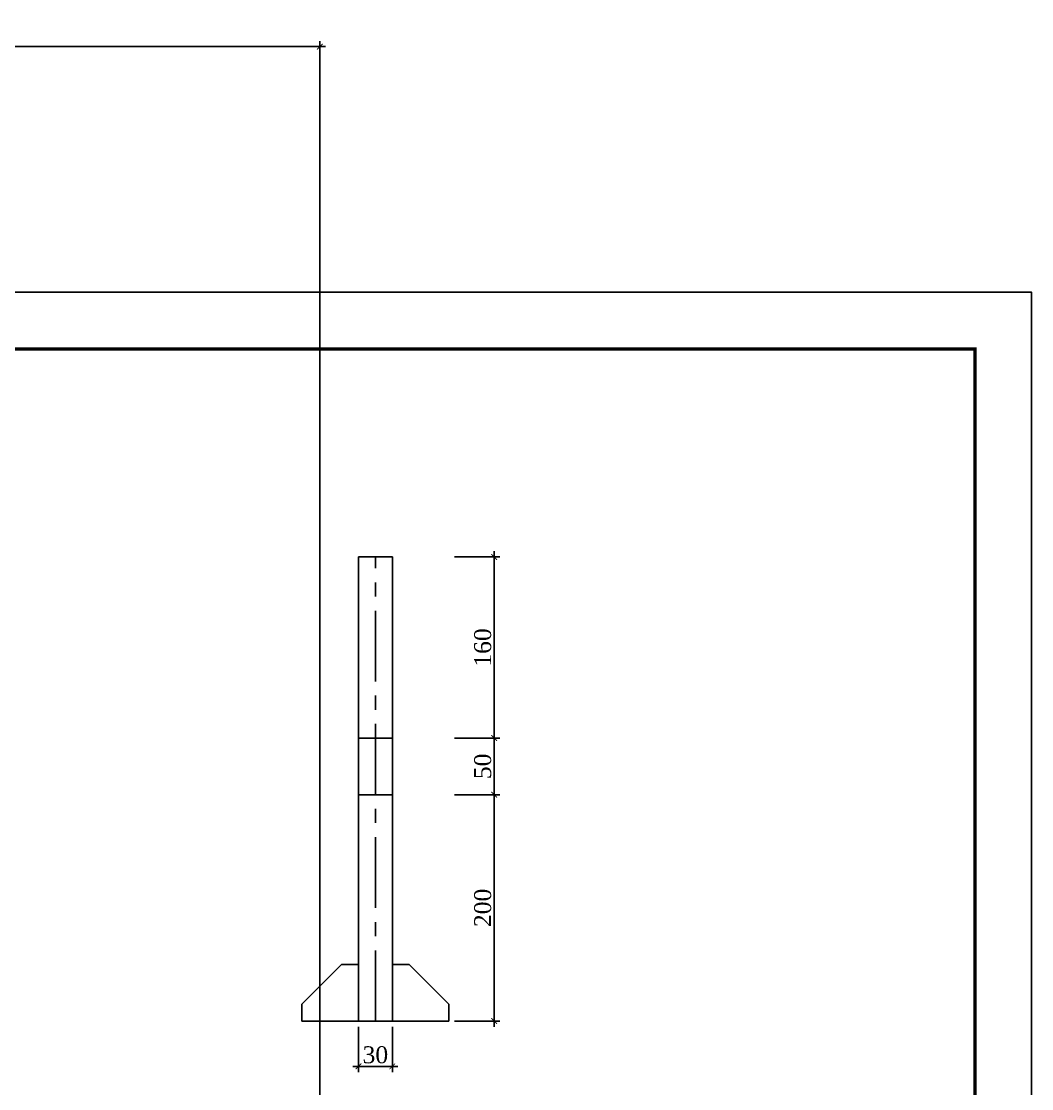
# Model space of a CAD drawing. Extents: x -116116 to 163606, y 26244 to 140307.
# Drawn here: x 128657 to 146514, y 68518 to 87374 of the extents above; entities that cross this region are included whole.
import ezdxf
from ezdxf.enums import TextEntityAlignment as Align

# ---------------------------------------------------------------- set-up
doc = ezdxf.new("R2010")
doc.units = 0
doc.header["$LTSCALE"] = 1000
doc.linetypes.add('CENTER', pattern=[2, 1.25, -0.25, 0.25, -0.25])
doc.layers.get('0').update_dxf_attribs({"linetype": 'CONTINUOUS'})
doc.layers.get('Defpoints').update_dxf_attribs({"linetype": 'CONTINUOUS'})
for name, color, linetype, lineweight in [('1粗实线', 1, 'CONTINUOUS', 30), ('DIM', 3, 'CONTINUOUS', 0), ('HFZT', 5, 'CONTINUOUS', 15)]:
    doc.layers.add(name, color=color, linetype=linetype, lineweight=lineweight)
doc.styles.add('dd', font='times.ttf')
doc.styles.add('TSSD_Dimension', font='tssdeng.shx', dxfattribs={"width": 0.7, "bigfont": 'hztxt.shx'})
doc.styles.add('TSSD_NORM', font='tssdeng.shx', dxfattribs={"width": 0.7, "bigfont": 'hztxt.shx'})
doc.dimstyles.get("Standard").update_dxf_attribs({"dimtxt": 0.18, "dimasz": 0.18, "dimexe": 0.18, "dimexo": 0.0625, "dimgap": 0.09, "dimtad": 0, "dimtih": 1, "dimtoh": 1, "dimdec": 4, "dimzin": 0, "dimdsep": 46, "dimtxsty": 'Standard', "dimcen": 0.09, "dimadec": 0, "dimazin": 0, "dimtfac": 1, "dimtdec": 4, "dimtofl": 0, "dimtmove": 0, "dimatfit": 3, "dimfxl": 1, "dimtolj": 1, "dimtzin": 0, "dimarcsym": 0})
doc.dimstyles.new('TSSD_100_100', dxfattribs={"dimtxt": 300, "dimasz": 100, "dimexe": 100, "dimexo": 250, "dimgap": 100, "dimtad": 1, "dimdec": 0, "dimzin": 0, "dimdsep": 46, "dimtxsty": 'TSSD_Dimension', "dimblk": 'ARCHTICK', "dimblk1": 'ARCHTICK', "dimblk2": 'ARCHTICK', "dimcen": 0, "dimdle": 100, "dimclrt": 7, "dimadec": 0, "dimazin": 0, "dimtfac": 1, "dimtdec": 0, "dimtix": 1, "dimtmove": 2, "dimatfit": 3, "dimfxl": 1, "dimtolj": 1, "dimtzin": 0, "dimarcsym": 0})

# ---------------------------------------------------------------- blocks, each defined once
blk = doc.blocks.new('_ArchTick')
at = {"color": 0, "linetype": 'ByBlock', "const_width": 0.15}
blk.add_lwpolyline([(-0.5, -0.5), (0.5, 0.5)], dxfattribs=at)
blk = doc.blocks.new('*D11')
at = {"color": 0, "lineweight": -2, "transparency": 16777216}
for p, q in [((134614, 69612), (134614, 68812)), ((135214, 69612), (135214, 68812)), ((134514, 68912), (135314, 68912))]:
    blk.add_line(p, q, dxfattribs=at)
at = {"layer": 'Defpoints', "color": 0, "transparency": 16777216}
for p in [(134614, 69712), (135214, 69712), (135214, 68912)]:
    blk.add_point(p, dxfattribs=at)
at = {"color": 0, "lineweight": -2, "transparency": 16777216, "xscale": 100, "yscale": 100, "zscale": 100, "rotation": 180}
blk.add_blockref('_ArchTick', (134614, 68912), dxfattribs=at)
at = {"color": 0, "lineweight": -2, "transparency": 16777216, "xscale": 100, "yscale": 100, "zscale": 100}
blk.add_blockref('_ArchTick', (135214, 68912), dxfattribs=at)
at = {"color": 0, "transparency": 16777216, "insert": (134914, 69115), "char_height": 300, "attachment_point": 5, "style": 'dd'}
blk.add_mtext('\\A1;30', dxfattribs=at)
blk = doc.blocks.new('*D12')
at = {"color": 0, "lineweight": -2, "transparency": 16777216}
for p, q in [((137014, 69612), (137014, 73812)), ((136314, 73712), (137114, 73712)), ((136314, 69712), (137114, 69712))]:
    blk.add_line(p, q, dxfattribs=at)
at = {"layer": 'Defpoints', "color": 0, "transparency": 16777216}
for p in [(136214, 73712), (137014, 73712), (136214, 69712)]:
    blk.add_point(p, dxfattribs=at)
at = {"color": 0, "lineweight": -2, "transparency": 16777216, "xscale": 100, "yscale": 100, "zscale": 100}
for p, rotation in [((137014, 73712), 90), ((137014, 69712), 270)]:
    blk.add_blockref('_ArchTick', p, dxfattribs=dict(at, rotation=rotation))
at = {"color": 0, "transparency": 16777216, "insert": (136812, 71712), "char_height": 300, "attachment_point": 5, "rotation": 90, "style": 'dd'}
blk.add_mtext('\\A1;200', dxfattribs=at)
blk = doc.blocks.new('*D13')
at = {"color": 0, "lineweight": -2, "transparency": 16777216}
for p, q in [((136314, 74712), (137114, 74712)), ((137014, 73612), (137014, 74812)), ((136314, 73712), (137114, 73712))]:
    blk.add_line(p, q, dxfattribs=at)
at = {"layer": 'Defpoints', "color": 0, "transparency": 16777216}
for p in [(136214, 74712), (137014, 74712), (136214, 73712)]:
    blk.add_point(p, dxfattribs=at)
at = {"color": 0, "lineweight": -2, "transparency": 16777216, "xscale": 100, "yscale": 100, "zscale": 100}
for p, rotation in [((137014, 74712), 90), ((137014, 73712), 270)]:
    blk.add_blockref('_ArchTick', p, dxfattribs=dict(at, rotation=rotation))
at = {"color": 0, "transparency": 16777216, "insert": (136812, 74212), "char_height": 300, "attachment_point": 5, "rotation": 90, "style": 'dd'}
blk.add_mtext('\\A1;50', dxfattribs=at)
blk = doc.blocks.new('*D14')
at = {"color": 0, "lineweight": -2, "transparency": 16777216}
for p, q in [((136314, 77912), (137114, 77912)), ((137014, 74612), (137014, 78012)), ((136314, 74712), (137114, 74712))]:
    blk.add_line(p, q, dxfattribs=at)
at = {"layer": 'Defpoints', "color": 0, "transparency": 16777216}
for p in [(136214, 77912), (137014, 77912), (136214, 74712)]:
    blk.add_point(p, dxfattribs=at)
at = {"color": 0, "lineweight": -2, "transparency": 16777216, "xscale": 100, "yscale": 100, "zscale": 100}
for p, rotation in [((137014, 77912), 90), ((137014, 74712), 270)]:
    blk.add_blockref('_ArchTick', p, dxfattribs=dict(at, rotation=rotation))
at = {"color": 0, "transparency": 16777216, "insert": (136812, 76312), "char_height": 300, "attachment_point": 5, "rotation": 90, "style": 'dd'}
blk.add_mtext('\\A1;160', dxfattribs=at)
blk = doc.blocks.new('DETK')
at = {"color": 7, "linetype": 'Continuous'}
blk.add_lwpolyline([(0, 0), (0, 29700), (42000, 29700), (42000, 0), (0, 0)], dxfattribs=at)
at = {"layer": '1粗实线', "color": 7, "linetype": 'Continuous', "const_width": 60}
blk.add_lwpolyline([(2500, 1000), (2500, 28700), (41000, 28700), (41000, 1000), (2500, 1000)], dxfattribs=at)
at = {"layer": 'HFZT', "color": 2, "style": 'TSSD_NORM', "width": 0.7}
for tag, height, p in [('比例尺', 250, (40275, 3100)), ('图号', 250, (37501, 1700)), ('日期', 250, (40275, 1700)), ('图名', 400, (31926, 1425))]:
    blk.add_attdef(tag, text='', height=height, dxfattribs=at).set_placement(p, align=Align.MIDDLE)
blk = doc.blocks.new('*D415')
at = {"layer": 'Defpoints', "color": 0, "transparency": 16777216}
for p in [(104514, 86927), (104514, 70371), (133933, 67447)]:
    blk.add_point(p, dxfattribs=at)
at = {"layer": 'DIM', "color": 0, "lineweight": -2, "transparency": 16777216}
for p, q in [((134033, 86927), (104414, 86927)), ((104514, 70621), (104514, 87027)), ((133933, 67697), (133933, 87027))]:
    blk.add_line(p, q, dxfattribs=at)
at = {"layer": 'DIM', "color": 0, "lineweight": -2, "transparency": 16777216, "xscale": 100, "yscale": 100, "zscale": 100, "rotation": 180}
blk.add_blockref('_ArchTick', (104514, 86927), dxfattribs=at)
at = {"layer": 'DIM', "color": 0, "lineweight": -2, "transparency": 16777216, "xscale": 100, "yscale": 100, "zscale": 100}
blk.add_blockref('_ArchTick', (133933, 86927), dxfattribs=at)
at = {"layer": 'DIM', "color": 7, "transparency": 16777216, "insert": (119223, 87177), "char_height": 300, "attachment_point": 5, "style": 'TSSD_Dimension'}
blk.add_mtext('\\A1;29419', dxfattribs=at)

msp = doc.modelspace()

# ---------------------------------------------------------------- linework, layer by layer
for p, q in [((134614.27836, 69711.9673), (134614.27836, 77911.9673)), ((134614.27836, 77911.9673), (135214.27836, 77911.9673)), ((135214.27836, 69711.9673), (135214.27836, 77911.9673)), ((134614.27836, 74711.9673), (135214.27836, 74711.9673)), ((134614.27836, 73711.9673), (135214.27836, 73711.9673)), ((133614.27836, 70011.9673), (134314.27836, 70711.9673)), ((134314.27836, 70711.9673), (134614.27836, 70711.9673)), ((135214.27836, 70711.9673), (135514.27836, 70711.9673)), ((135514.27836, 70711.9673), (136214.27836, 70011.9673)), ((133614.27836, 69711.9673), (133614.27836, 70011.9673)), ((136214.27836, 70011.9673), (136214.27836, 69711.9673)), ((133614.27836, 69711.9673), (134614.27836, 69711.9673)), ((134614.27836, 69711.9673), (135214.27836, 69711.9673)), ((135214.27836, 69711.9673), (136214.27836, 69711.9673))]:
    msp.add_line(p, q)
at = {"linetype": 'CENTER'}
msp.add_line((134914.27836, 69711.9673), (134914.27836, 77911.9673), dxfattribs=at)

# ---------------------------------------------------------------- block references
msp.add_blockref('DETK', (104514.11772, 52887.5495))

# ---------------------------------------------------------------- dimensions: what is measured, and where the dimension line sits
for p1, p2, text, picture, middle in [((136214.27836, 74711.9673), (136214.27836, 77911.9673), '160', '*D14', (136811.68283, 76311.9673)), ((136214.27836, 73711.9673), (136214.27836, 74711.9673), '50', '*D13', (136811.68283, 74211.9673)), ((136214.27836, 69711.9673), (136214.27836, 73711.9673), '200', '*D12', (136811.68283, 71711.9673)), ((134614.27836, 69711.9673), (135214.27836, 69711.9673), '30', '*D11', (134914.27836, 69114.56283))]:
    dim = msp.add_aligned_dim(p1=p1, p2=p2, distance=-800, text=text, dimstyle='Standard', override={"dimtxt": 300, "dimasz": 100, "dimexe": 100, "dimexo": 100, "dimgap": 50, "dimtad": 1, "dimjust": 0, "dimtih": 0, "dimtxsty": 'dd', "dimblk1": 'ArchTick', "dimblk2": 'ArchTick', "dimsah": 1, "dimdle": 100})
    dim.commit()
    dim.dimension.update_dxf_attribs({"geometry": picture, "text_midpoint": middle})
at = {"layer": 'DIM'}
dim = msp.add_linear_dim(base=(104514.11772, 86927.38043), p1=(133932.65143, 67447.17933), p2=(104514.11772, 70370.55483), dimstyle='TSSD_100_100', dxfattribs=at)
dim.commit()
dim.dimension.update_dxf_attribs({"geometry": '*D415', "text_midpoint": (119223.38458, 87177.38043)})

doc.saveas('drawing.dxf')
